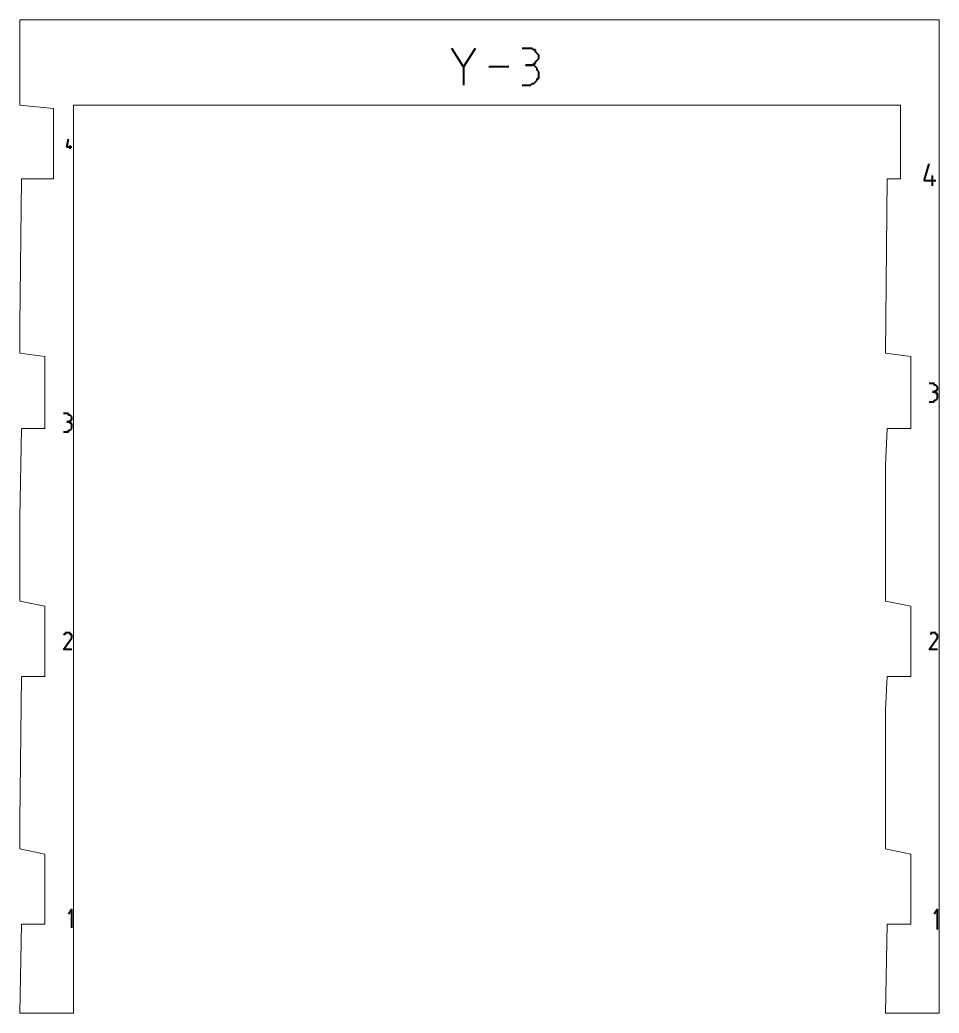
# Model space of a CAD drawing. Header units: centimetres. Extents: x -9.7 to 9.7, y -12.3 to 12.3.
# Drawn here: x 2.41 to 7.9, y -6.09 to -0.16 of the extents above; entities that cross this region are included whole.
import ezdxf

# ---------------------------------------------------------------- set-up
doc = ezdxf.new("R2010")
doc.units = ezdxf.units.CM
doc.header["$MEASUREMENT"] = 0
doc.layers.add('layer 1', color=7, linetype='Continuous')

msp = doc.modelspace()

# ---------------------------------------------------------------- linework, layer by layer
at = {"layer": 'layer 1', "color": 5, "lineweight": 13}
for points in [[(4.49527, -0.15505), (4.49527, -0.15505), (2.40506, -0.15505), (2.40506, -0.15505)], [(2.40506, -0.15505), (2.40506, -0.15505), (2.40506, -0.66515), (2.40506, -0.66515)], [(7.89543, -0.15505), (7.89543, -0.15505), (4.49527, -0.15505), (4.49527, -0.15505)], [(7.89543, -1.30519), (7.89543, -1.30519), (7.89543, -0.15505), (7.89543, -0.15505)], [(2.40506, -0.66515), (2.40506, -0.66515), (2.60509, -0.68501), (2.60509, -0.68501)], [(2.60509, -0.68501), (2.60509, -0.68501), (2.60509, -1.10517), (2.60509, -1.10517)], [(2.72521, -0.83502), (2.72521, -0.83502), (2.72521, -0.66515), (2.72521, -0.66515)], [(2.72521, -0.66515), (2.72521, -0.66515), (7.66551, -0.66515), (7.66551, -0.66515)], [(7.66551, -0.66515), (7.66551, -0.66515), (7.66551, -1.10517), (7.66551, -1.10517)], [(2.72521, -2.46512), (2.72521, -2.46512), (2.72521, -0.83502), (2.72521, -0.83502)], [(2.41512, -1.10517), (2.41512, -1.10517), (2.40506, -1.97511), (2.40506, -1.97511)], [(2.60509, -1.10517), (2.60509, -1.10517), (2.41512, -1.10517), (2.41512, -1.10517)], [(7.5856, -1.10517), (7.5856, -1.10517), (7.57555, -2.14524), (7.57555, -2.14524)], [(7.66551, -1.10517), (7.66551, -1.10517), (7.5856, -1.10517), (7.5856, -1.10517)], [(7.89543, -3.12526), (7.89543, -3.12526), (7.89543, -1.30519), (7.89543, -1.30519)], [(2.40506, -1.97511), (2.40506, -1.97511), (2.40506, -2.14524), (2.40506, -2.14524)], [(2.40506, -2.14524), (2.40506, -2.14524), (2.55508, -2.16509), (2.55508, -2.16509)], [(2.55508, -2.16509), (2.55508, -2.16509), (2.55508, -2.59502), (2.55508, -2.59502)], [(7.57555, -2.14524), (7.57555, -2.14524), (7.72557, -2.16509), (7.72557, -2.16509)], [(7.72557, -2.16509), (7.72557, -2.16509), (7.72557, -2.59502), (7.72557, -2.59502)], [(2.72521, -3.26522), (2.72521, -3.26522), (2.72521, -2.46512), (2.72521, -2.46512)], [(2.41512, -2.59502), (2.41512, -2.59502), (2.40506, -3.12526), (2.40506, -3.12526)], [(2.55508, -2.59502), (2.55508, -2.59502), (2.41512, -2.59502), (2.41512, -2.59502)], [(7.5856, -2.59502), (7.5856, -2.59502), (7.57555, -2.81517), (7.57555, -2.81517)], [(7.72557, -2.59502), (7.72557, -2.59502), (7.5856, -2.59502), (7.5856, -2.59502)], [(7.57555, -2.81517), (7.57555, -2.81517), (7.57555, -3.26522), (7.57555, -3.26522)], [(2.40506, -3.12526), (2.40506, -3.12526), (2.40506, -3.62532), (2.40506, -3.62532)], [(7.89543, -4.26535), (7.89543, -4.26535), (7.89543, -3.12526), (7.89543, -3.12526)], [(2.72521, -5.08529), (2.72521, -5.08529), (2.72521, -3.26522), (2.72521, -3.26522)], [(7.57555, -3.26522), (7.57555, -3.26522), (7.57555, -3.62532), (7.57555, -3.62532)], [(2.40506, -3.62532), (2.40506, -3.62532), (2.55508, -3.65522), (2.55508, -3.65522)], [(2.55508, -3.65522), (2.55508, -3.65522), (2.55508, -4.07511), (2.55508, -4.07511)], [(7.57555, -3.62532), (7.57555, -3.62532), (7.72557, -3.65522), (7.72557, -3.65522)], [(7.72557, -3.65522), (7.72557, -3.65522), (7.72557, -4.07511), (7.72557, -4.07511)], [(2.41512, -4.07511), (2.41512, -4.07511), (2.40506, -4.93527), (2.40506, -4.93527)], [(2.55508, -4.07511), (2.55508, -4.07511), (2.41512, -4.07511), (2.41512, -4.07511)], [(7.5856, -4.07511), (7.5856, -4.07511), (7.57555, -4.27514), (7.57555, -4.27514)], [(7.72557, -4.07511), (7.72557, -4.07511), (7.5856, -4.07511), (7.5856, -4.07511)], [(7.89543, -6.08542), (7.89543, -6.08542), (7.89543, -4.26535), (7.89543, -4.26535)], [(7.57555, -4.27514), (7.57555, -4.27514), (7.57555, -5.10514), (7.57555, -5.10514)], [(2.40506, -4.93527), (2.40506, -4.93527), (2.40506, -5.10514), (2.40506, -5.10514)], [(2.72521, -6.08542), (2.72521, -6.08542), (2.72521, -5.08529), (2.72521, -5.08529)], [(2.40506, -5.10514), (2.40506, -5.10514), (2.55508, -5.1353), (2.55508, -5.1353)], [(2.55508, -5.1353), (2.55508, -5.1353), (2.55508, -5.55519), (2.55508, -5.55519)], [(7.57555, -5.10514), (7.57555, -5.10514), (7.72557, -5.1353), (7.72557, -5.1353)], [(7.72557, -5.1353), (7.72557, -5.1353), (7.72557, -5.55519), (7.72557, -5.55519)], [(2.41512, -5.55519), (2.41512, -5.55519), (2.40506, -6.08542), (2.40506, -6.08542)], [(2.55508, -5.55519), (2.55508, -5.55519), (2.41512, -5.55519), (2.41512, -5.55519)], [(7.5856, -5.55519), (7.5856, -5.55519), (7.57555, -6.08542), (7.57555, -6.08542)], [(7.72557, -5.55519), (7.72557, -5.55519), (7.5856, -5.55519), (7.5856, -5.55519)], [(2.40506, -6.08542), (2.40506, -6.08542), (2.65509, -6.08542), (2.65509, -6.08542)], [(2.65509, -6.08542), (2.65509, -6.08542), (2.72521, -6.08542), (2.72521, -6.08542)], [(7.57555, -6.08542), (7.57555, -6.08542), (7.74541, -6.08542), (7.74541, -6.08542)], [(7.74541, -6.08542), (7.74541, -6.08542), (7.89543, -6.08542), (7.89543, -6.08542)]]:
    msp.add_open_spline(points, degree=3, dxfattribs=at)
at = {"layer": 'layer 1', "color": 1, "lineweight": 40}
for points in [[(5.05539, -0.43498), (5.05539, -0.43498), (4.98528, -0.32517), (4.98528, -0.32517)], [(5.12524, -0.32517), (5.12524, -0.32517), (5.05539, -0.43498), (5.05539, -0.43498)], [(5.45544, -0.32517), (5.45544, -0.32517), (5.40544, -0.32517), (5.40544, -0.32517)], [(5.46523, -0.32517), (5.46523, -0.32517), (5.45544, -0.32517), (5.45544, -0.32517)], [(5.47529, -0.33496), (5.47529, -0.33496), (5.46523, -0.32517), (5.46523, -0.32517)], [(5.48534, -0.33496), (5.48534, -0.33496), (5.47529, -0.33496), (5.47529, -0.33496)], [(5.47529, -0.33496), (5.47529, -0.33496), (5.47529, -0.33496), (5.47529, -0.33496)], [(5.48534, -0.34502), (5.48534, -0.34502), (5.48534, -0.33496), (5.48534, -0.33496)], [(5.4954, -0.35507), (5.4954, -0.35507), (5.48534, -0.34502), (5.48534, -0.34502)], [(5.50545, -0.36512), (5.50545, -0.36512), (5.4954, -0.35507), (5.4954, -0.35507)], [(5.4954, -0.35507), (5.4954, -0.35507), (5.4954, -0.35507), (5.4954, -0.35507)], [(5.48534, -0.40508), (5.48534, -0.40508), (5.4954, -0.39502), (5.4954, -0.39502)], [(5.48534, -0.41513), (5.48534, -0.41513), (5.48534, -0.40508), (5.48534, -0.40508)], [(5.4954, -0.39502), (5.4954, -0.39502), (5.50545, -0.38497), (5.50545, -0.38497)], [(5.4954, -0.39502), (5.4954, -0.39502), (5.4954, -0.39502), (5.4954, -0.39502)], [(5.50545, -0.37518), (5.50545, -0.37518), (5.50545, -0.36512), (5.50545, -0.36512)], [(5.50545, -0.38497), (5.50545, -0.38497), (5.50545, -0.37518), (5.50545, -0.37518)], [(5.50545, -0.37518), (5.50545, -0.37518), (5.50545, -0.37518), (5.50545, -0.37518)], [(5.05539, -0.42518), (5.05539, -0.42518), (5.05539, -0.54503), (5.05539, -0.54503)], [(5.32527, -0.43498), (5.32527, -0.43498), (5.20541, -0.43498), (5.20541, -0.43498)], [(5.45544, -0.42518), (5.45544, -0.42518), (5.42528, -0.42518), (5.42528, -0.42518)], [(5.42528, -0.42518), (5.42528, -0.42518), (5.45544, -0.42518), (5.45544, -0.42518)], [(5.46523, -0.42518), (5.46523, -0.42518), (5.45544, -0.42518), (5.45544, -0.42518)], [(5.45544, -0.42518), (5.45544, -0.42518), (5.45544, -0.42518), (5.45544, -0.42518)], [(5.45544, -0.42518), (5.45544, -0.42518), (5.46523, -0.42518), (5.46523, -0.42518)], [(5.46523, -0.42518), (5.46523, -0.42518), (5.47529, -0.41513), (5.47529, -0.41513)], [(5.47529, -0.42518), (5.47529, -0.42518), (5.46523, -0.42518), (5.46523, -0.42518)], [(5.47529, -0.41513), (5.47529, -0.41513), (5.47529, -0.41513), (5.47529, -0.41513)], [(5.47529, -0.41513), (5.47529, -0.41513), (5.48534, -0.41513), (5.48534, -0.41513)], [(5.48534, -0.43498), (5.48534, -0.43498), (5.47529, -0.42518), (5.47529, -0.42518)], [(5.47529, -0.42518), (5.47529, -0.42518), (5.47529, -0.42518), (5.47529, -0.42518)], [(5.4954, -0.44503), (5.4954, -0.44503), (5.48534, -0.43498), (5.48534, -0.43498)], [(5.48534, -0.43498), (5.48534, -0.43498), (5.48534, -0.43498), (5.48534, -0.43498)], [(5.4954, -0.45508), (5.4954, -0.45508), (5.4954, -0.44503), (5.4954, -0.44503)], [(5.50545, -0.46514), (5.50545, -0.46514), (5.4954, -0.45508), (5.4954, -0.45508)], [(5.50545, -0.49503), (5.50545, -0.49503), (5.50545, -0.46514), (5.50545, -0.46514)], [(5.50545, -0.46514), (5.50545, -0.46514), (5.50545, -0.46514), (5.50545, -0.46514)], [(5.50545, -0.46514), (5.50545, -0.46514), (5.50545, -0.46514), (5.50545, -0.46514)], [(5.47529, -0.53499), (5.47529, -0.53499), (5.48534, -0.5252), (5.48534, -0.5252)], [(5.48534, -0.5252), (5.48534, -0.5252), (5.4954, -0.51514), (5.4954, -0.51514)], [(5.48534, -0.5252), (5.48534, -0.5252), (5.48534, -0.5252), (5.48534, -0.5252)], [(5.4954, -0.51514), (5.4954, -0.51514), (5.4954, -0.50509), (5.4954, -0.50509)], [(5.4954, -0.50509), (5.4954, -0.50509), (5.50545, -0.50509), (5.50545, -0.50509)], [(5.50545, -0.50509), (5.50545, -0.50509), (5.50545, -0.49503), (5.50545, -0.49503)], [(5.40544, -0.54503), (5.40544, -0.54503), (5.45544, -0.54503), (5.45544, -0.54503)], [(5.45544, -0.54503), (5.45544, -0.54503), (5.46523, -0.53499), (5.46523, -0.53499)], [(5.45544, -0.54503), (5.45544, -0.54503), (5.45544, -0.54503), (5.45544, -0.54503)], [(5.46523, -0.53499), (5.46523, -0.53499), (5.47529, -0.53499), (5.47529, -0.53499)], [(5.47529, -0.53499), (5.47529, -0.53499), (5.47529, -0.53499), (5.47529, -0.53499)], [(2.68526, -0.91519), (2.68526, -0.91519), (2.69505, -0.86519), (2.69505, -0.86519)], [(2.71515, -0.91519), (2.71515, -0.91519), (2.68526, -0.91519), (2.68526, -0.91519)], [(2.7051, -0.92498), (2.7051, -0.92498), (2.7051, -0.90514), (2.7051, -0.90514)], [(7.80547, -1.11522), (7.80547, -1.11522), (7.83563, -1.01521), (7.83563, -1.01521)], [(7.87559, -1.11522), (7.87559, -1.11522), (7.80547, -1.11522), (7.80547, -1.11522)], [(7.85548, -1.14512), (7.85548, -1.14512), (7.85548, -1.08506), (7.85548, -1.08506)], [(7.86553, -2.32516), (7.86553, -2.32516), (7.83563, -2.32516), (7.83563, -2.32516)], [(7.86553, -2.33521), (7.86553, -2.33521), (7.86553, -2.32516), (7.86553, -2.32516)], [(7.87559, -2.33521), (7.87559, -2.33521), (7.86553, -2.33521), (7.86553, -2.33521)], [(7.88564, -2.34527), (7.88564, -2.34527), (7.87559, -2.33521), (7.87559, -2.33521)], [(7.87559, -2.33521), (7.87559, -2.33521), (7.87559, -2.33521), (7.87559, -2.33521)], [(7.87559, -2.33521), (7.87559, -2.33521), (7.87559, -2.33521), (7.87559, -2.33521)], [(7.87559, -2.33521), (7.87559, -2.33521), (7.87559, -2.33521), (7.87559, -2.33521)], [(7.87559, -2.37517), (7.87559, -2.37517), (7.87559, -2.3651), (7.87559, -2.3651)], [(7.87559, -2.3651), (7.87559, -2.3651), (7.87559, -2.3651), (7.87559, -2.3651)], [(7.87559, -2.3651), (7.87559, -2.3651), (7.88564, -2.3651), (7.88564, -2.3651)], [(7.88564, -2.35506), (7.88564, -2.35506), (7.88564, -2.34527), (7.88564, -2.34527)], [(7.88564, -2.34527), (7.88564, -2.34527), (7.88564, -2.34527), (7.88564, -2.34527)], [(7.88564, -2.34527), (7.88564, -2.34527), (7.88564, -2.34527), (7.88564, -2.34527)], [(7.88564, -2.3651), (7.88564, -2.3651), (7.88564, -2.35506), (7.88564, -2.35506)], [(7.88564, -2.35506), (7.88564, -2.35506), (7.88564, -2.35506), (7.88564, -2.35506)], [(7.88564, -2.35506), (7.88564, -2.35506), (7.88564, -2.35506), (7.88564, -2.35506)], [(7.88564, -2.35506), (7.88564, -2.35506), (7.88564, -2.35506), (7.88564, -2.35506)], [(7.86553, -2.37517), (7.86553, -2.37517), (7.85548, -2.37517), (7.85548, -2.37517)], [(7.85548, -2.37517), (7.85548, -2.37517), (7.86553, -2.37517), (7.86553, -2.37517)], [(7.87559, -2.37517), (7.87559, -2.37517), (7.86553, -2.37517), (7.86553, -2.37517)], [(7.86553, -2.37517), (7.86553, -2.37517), (7.86553, -2.37517), (7.86553, -2.37517)], [(7.86553, -2.37517), (7.86553, -2.37517), (7.86553, -2.37517), (7.86553, -2.37517)], [(7.86553, -2.37517), (7.86553, -2.37517), (7.86553, -2.37517), (7.86553, -2.37517)], [(7.86553, -2.37517), (7.86553, -2.37517), (7.87559, -2.37517), (7.87559, -2.37517)], [(7.86553, -2.43522), (7.86553, -2.43522), (7.86553, -2.42516), (7.86553, -2.42516)], [(7.86553, -2.42516), (7.86553, -2.42516), (7.87559, -2.42516), (7.87559, -2.42516)], [(7.87559, -2.38522), (7.87559, -2.38522), (7.87559, -2.37517), (7.87559, -2.37517)], [(7.87559, -2.37517), (7.87559, -2.37517), (7.87559, -2.37517), (7.87559, -2.37517)], [(7.87559, -2.37517), (7.87559, -2.37517), (7.87559, -2.37517), (7.87559, -2.37517)], [(7.87559, -2.37517), (7.87559, -2.37517), (7.87559, -2.37517), (7.87559, -2.37517)], [(7.88564, -2.38522), (7.88564, -2.38522), (7.87559, -2.38522), (7.87559, -2.38522)], [(7.87559, -2.42516), (7.87559, -2.42516), (7.88564, -2.41512), (7.88564, -2.41512)], [(7.87559, -2.42516), (7.87559, -2.42516), (7.87559, -2.42516), (7.87559, -2.42516)], [(7.87559, -2.42516), (7.87559, -2.42516), (7.87559, -2.42516), (7.87559, -2.42516)], [(7.87559, -2.42516), (7.87559, -2.42516), (7.87559, -2.42516), (7.87559, -2.42516)], [(7.88564, -2.39527), (7.88564, -2.39527), (7.88564, -2.38522), (7.88564, -2.38522)], [(7.88564, -2.38522), (7.88564, -2.38522), (7.88564, -2.38522), (7.88564, -2.38522)], [(7.88564, -2.40506), (7.88564, -2.40506), (7.88564, -2.39527), (7.88564, -2.39527)], [(7.88564, -2.39527), (7.88564, -2.39527), (7.88564, -2.39527), (7.88564, -2.39527)], [(7.88564, -2.39527), (7.88564, -2.39527), (7.88564, -2.39527), (7.88564, -2.39527)], [(7.88564, -2.41512), (7.88564, -2.41512), (7.88564, -2.40506), (7.88564, -2.40506)], [(7.88564, -2.41512), (7.88564, -2.41512), (7.88564, -2.41512), (7.88564, -2.41512)], [(7.88564, -2.41512), (7.88564, -2.41512), (7.88564, -2.41512), (7.88564, -2.41512)], [(7.83563, -2.43522), (7.83563, -2.43522), (7.86553, -2.43522), (7.86553, -2.43522)], [(7.86553, -2.43522), (7.86553, -2.43522), (7.86553, -2.43522), (7.86553, -2.43522)], [(2.69505, -2.50507), (2.69505, -2.50507), (2.66515, -2.50507), (2.66515, -2.50507)], [(2.69505, -2.51513), (2.69505, -2.51513), (2.69505, -2.50507), (2.69505, -2.50507)], [(2.7051, -2.51513), (2.7051, -2.51513), (2.69505, -2.51513), (2.69505, -2.51513)], [(2.69505, -2.51513), (2.69505, -2.51513), (2.69505, -2.51513), (2.69505, -2.51513)], [(2.71515, -2.52518), (2.71515, -2.52518), (2.7051, -2.51513), (2.7051, -2.51513)], [(2.7051, -2.51513), (2.7051, -2.51513), (2.7051, -2.51513), (2.7051, -2.51513)], [(2.7051, -2.51513), (2.7051, -2.51513), (2.7051, -2.51513), (2.7051, -2.51513)], [(2.7051, -2.55508), (2.7051, -2.55508), (2.7051, -2.54528), (2.7051, -2.54528)], [(2.7051, -2.54528), (2.7051, -2.54528), (2.7051, -2.54528), (2.7051, -2.54528)], [(2.7051, -2.54528), (2.7051, -2.54528), (2.71515, -2.54528), (2.71515, -2.54528)], [(2.71515, -2.53524), (2.71515, -2.53524), (2.71515, -2.52518), (2.71515, -2.52518)], [(2.71515, -2.52518), (2.71515, -2.52518), (2.71515, -2.52518), (2.71515, -2.52518)], [(2.71515, -2.52518), (2.71515, -2.52518), (2.71515, -2.52518), (2.71515, -2.52518)], [(2.71515, -2.54528), (2.71515, -2.54528), (2.71515, -2.53524), (2.71515, -2.53524)], [(2.71515, -2.53524), (2.71515, -2.53524), (2.71515, -2.53524), (2.71515, -2.53524)], [(2.71515, -2.53524), (2.71515, -2.53524), (2.71515, -2.53524), (2.71515, -2.53524)], [(2.71515, -2.53524), (2.71515, -2.53524), (2.71515, -2.53524), (2.71515, -2.53524)], [(2.69505, -2.55508), (2.69505, -2.55508), (2.68526, -2.55508), (2.68526, -2.55508)], [(2.68526, -2.55508), (2.68526, -2.55508), (2.69505, -2.55508), (2.69505, -2.55508)], [(2.7051, -2.55508), (2.7051, -2.55508), (2.69505, -2.55508), (2.69505, -2.55508)], [(2.69505, -2.55508), (2.69505, -2.55508), (2.69505, -2.55508), (2.69505, -2.55508)], [(2.69505, -2.55508), (2.69505, -2.55508), (2.69505, -2.55508), (2.69505, -2.55508)], [(2.69505, -2.55508), (2.69505, -2.55508), (2.69505, -2.55508), (2.69505, -2.55508)], [(2.69505, -2.55508), (2.69505, -2.55508), (2.69505, -2.55508), (2.69505, -2.55508)], [(2.69505, -2.55508), (2.69505, -2.55508), (2.69505, -2.55508), (2.69505, -2.55508)], [(2.69505, -2.55508), (2.69505, -2.55508), (2.7051, -2.55508), (2.7051, -2.55508)], [(2.69505, -2.61514), (2.69505, -2.61514), (2.69505, -2.60509), (2.69505, -2.60509)], [(2.69505, -2.60509), (2.69505, -2.60509), (2.69505, -2.60509), (2.69505, -2.60509)], [(2.69505, -2.60509), (2.69505, -2.60509), (2.7051, -2.60509), (2.7051, -2.60509)], [(2.7051, -2.56513), (2.7051, -2.56513), (2.7051, -2.55508), (2.7051, -2.55508)], [(2.7051, -2.55508), (2.7051, -2.55508), (2.7051, -2.55508), (2.7051, -2.55508)], [(2.71515, -2.56513), (2.71515, -2.56513), (2.7051, -2.56513), (2.7051, -2.56513)], [(2.7051, -2.60509), (2.7051, -2.60509), (2.71515, -2.59502), (2.71515, -2.59502)], [(2.7051, -2.60509), (2.7051, -2.60509), (2.7051, -2.60509), (2.7051, -2.60509)], [(2.7051, -2.60509), (2.7051, -2.60509), (2.7051, -2.60509), (2.7051, -2.60509)], [(2.71515, -2.57519), (2.71515, -2.57519), (2.71515, -2.56513), (2.71515, -2.56513)], [(2.71515, -2.56513), (2.71515, -2.56513), (2.71515, -2.56513), (2.71515, -2.56513)], [(2.71515, -2.58524), (2.71515, -2.58524), (2.71515, -2.57519), (2.71515, -2.57519)], [(2.71515, -2.57519), (2.71515, -2.57519), (2.71515, -2.57519), (2.71515, -2.57519)], [(2.71515, -2.57519), (2.71515, -2.57519), (2.71515, -2.57519), (2.71515, -2.57519)], [(2.71515, -2.59502), (2.71515, -2.59502), (2.71515, -2.58524), (2.71515, -2.58524)], [(2.71515, -2.59502), (2.71515, -2.59502), (2.71515, -2.59502), (2.71515, -2.59502)], [(2.71515, -2.59502), (2.71515, -2.59502), (2.71515, -2.59502), (2.71515, -2.59502)], [(2.66515, -2.61514), (2.66515, -2.61514), (2.69505, -2.61514), (2.69505, -2.61514)], [(2.69505, -2.61514), (2.69505, -2.61514), (2.69505, -2.61514), (2.69505, -2.61514)], [(2.6752, -3.82508), (2.6752, -3.82508), (2.66515, -3.82508), (2.66515, -3.82508)], [(2.66515, -3.9153), (2.66515, -3.9153), (2.71515, -3.84519), (2.71515, -3.84519)], [(2.68526, -3.81529), (2.68526, -3.81529), (2.6752, -3.81529), (2.6752, -3.81529)], [(2.6752, -3.81529), (2.6752, -3.81529), (2.6752, -3.82508), (2.6752, -3.82508)], [(2.6752, -3.82508), (2.6752, -3.82508), (2.6752, -3.82508), (2.6752, -3.82508)], [(2.69505, -3.81529), (2.69505, -3.81529), (2.68526, -3.81529), (2.68526, -3.81529)], [(2.68526, -3.81529), (2.68526, -3.81529), (2.68526, -3.81529), (2.68526, -3.81529)], [(2.68526, -3.81529), (2.68526, -3.81529), (2.68526, -3.81529), (2.68526, -3.81529)], [(2.7051, -3.81529), (2.7051, -3.81529), (2.69505, -3.81529), (2.69505, -3.81529)], [(2.69505, -3.81529), (2.69505, -3.81529), (2.69505, -3.81529), (2.69505, -3.81529)], [(2.69505, -3.81529), (2.69505, -3.81529), (2.69505, -3.81529), (2.69505, -3.81529)], [(2.7051, -3.82508), (2.7051, -3.82508), (2.7051, -3.81529), (2.7051, -3.81529)], [(2.7051, -3.81529), (2.7051, -3.81529), (2.7051, -3.81529), (2.7051, -3.81529)], [(2.7051, -3.81529), (2.7051, -3.81529), (2.7051, -3.81529), (2.7051, -3.81529)], [(2.71515, -3.82508), (2.71515, -3.82508), (2.7051, -3.82508), (2.7051, -3.82508)], [(2.71515, -3.83514), (2.71515, -3.83514), (2.71515, -3.82508), (2.71515, -3.82508)], [(2.71515, -3.82508), (2.71515, -3.82508), (2.71515, -3.82508), (2.71515, -3.82508)], [(2.71515, -3.84519), (2.71515, -3.84519), (2.71515, -3.83514), (2.71515, -3.83514)], [(2.71515, -3.83514), (2.71515, -3.83514), (2.71515, -3.83514), (2.71515, -3.83514)], [(2.71515, -3.83514), (2.71515, -3.83514), (2.71515, -3.83514), (2.71515, -3.83514)], [(2.71515, -3.84519), (2.71515, -3.84519), (2.71515, -3.84519), (2.71515, -3.84519)], [(2.71515, -3.84519), (2.71515, -3.84519), (2.71515, -3.84519), (2.71515, -3.84519)], [(2.71515, -3.84519), (2.71515, -3.84519), (2.71515, -3.84519), (2.71515, -3.84519)], [(2.71515, -3.84519), (2.71515, -3.84519), (2.71515, -3.84519), (2.71515, -3.84519)], [(2.71515, -3.84519), (2.71515, -3.84519), (2.71515, -3.84519), (2.71515, -3.84519)], [(2.71515, -3.84519), (2.71515, -3.84519), (2.71515, -3.84519), (2.71515, -3.84519)], [(2.71515, -3.84519), (2.71515, -3.84519), (2.71515, -3.84519), (2.71515, -3.84519)], [(2.71515, -3.84519), (2.71515, -3.84519), (2.71515, -3.84519), (2.71515, -3.84519)], [(2.71515, -3.84519), (2.71515, -3.84519), (2.71515, -3.84519), (2.71515, -3.84519)], [(2.71515, -3.84519), (2.71515, -3.84519), (2.71515, -3.84519), (2.71515, -3.84519)], [(2.71515, -3.84519), (2.71515, -3.84519), (2.71515, -3.84519), (2.71515, -3.84519)], [(2.71515, -3.84519), (2.71515, -3.84519), (2.71515, -3.84519), (2.71515, -3.84519)], [(7.83563, -3.9153), (7.83563, -3.9153), (7.88564, -3.84519), (7.88564, -3.84519)], [(7.85548, -3.81529), (7.85548, -3.81529), (7.84542, -3.81529), (7.84542, -3.81529)], [(7.84542, -3.81529), (7.84542, -3.81529), (7.84542, -3.82508), (7.84542, -3.82508)], [(7.84542, -3.82508), (7.84542, -3.82508), (7.84542, -3.82508), (7.84542, -3.82508)], [(7.84542, -3.82508), (7.84542, -3.82508), (7.84542, -3.82508), (7.84542, -3.82508)], [(7.86553, -3.81529), (7.86553, -3.81529), (7.85548, -3.81529), (7.85548, -3.81529)], [(7.85548, -3.81529), (7.85548, -3.81529), (7.85548, -3.81529), (7.85548, -3.81529)], [(7.85548, -3.81529), (7.85548, -3.81529), (7.85548, -3.81529), (7.85548, -3.81529)], [(7.87559, -3.81529), (7.87559, -3.81529), (7.86553, -3.81529), (7.86553, -3.81529)], [(7.86553, -3.81529), (7.86553, -3.81529), (7.86553, -3.81529), (7.86553, -3.81529)], [(7.86553, -3.81529), (7.86553, -3.81529), (7.86553, -3.81529), (7.86553, -3.81529)], [(7.87559, -3.82508), (7.87559, -3.82508), (7.87559, -3.81529), (7.87559, -3.81529)], [(7.87559, -3.81529), (7.87559, -3.81529), (7.87559, -3.81529), (7.87559, -3.81529)], [(7.87559, -3.81529), (7.87559, -3.81529), (7.87559, -3.81529), (7.87559, -3.81529)], [(7.88564, -3.82508), (7.88564, -3.82508), (7.87559, -3.82508), (7.87559, -3.82508)], [(7.88564, -3.83514), (7.88564, -3.83514), (7.88564, -3.82508), (7.88564, -3.82508)], [(7.88564, -3.82508), (7.88564, -3.82508), (7.88564, -3.82508), (7.88564, -3.82508)], [(7.88564, -3.84519), (7.88564, -3.84519), (7.88564, -3.83514), (7.88564, -3.83514)], [(7.88564, -3.83514), (7.88564, -3.83514), (7.88564, -3.83514), (7.88564, -3.83514)], [(7.88564, -3.83514), (7.88564, -3.83514), (7.88564, -3.83514), (7.88564, -3.83514)], [(7.88564, -3.84519), (7.88564, -3.84519), (7.88564, -3.84519), (7.88564, -3.84519)], [(7.88564, -3.84519), (7.88564, -3.84519), (7.88564, -3.84519), (7.88564, -3.84519)], [(7.88564, -3.84519), (7.88564, -3.84519), (7.88564, -3.84519), (7.88564, -3.84519)], [(7.88564, -3.84519), (7.88564, -3.84519), (7.88564, -3.84519), (7.88564, -3.84519)], [(7.88564, -3.84519), (7.88564, -3.84519), (7.88564, -3.84519), (7.88564, -3.84519)], [(7.88564, -3.84519), (7.88564, -3.84519), (7.88564, -3.84519), (7.88564, -3.84519)], [(7.88564, -3.84519), (7.88564, -3.84519), (7.88564, -3.84519), (7.88564, -3.84519)], [(7.88564, -3.84519), (7.88564, -3.84519), (7.88564, -3.84519), (7.88564, -3.84519)], [(7.88564, -3.84519), (7.88564, -3.84519), (7.88564, -3.84519), (7.88564, -3.84519)], [(7.88564, -3.84519), (7.88564, -3.84519), (7.88564, -3.84519), (7.88564, -3.84519)], [(7.88564, -3.84519), (7.88564, -3.84519), (7.88564, -3.84519), (7.88564, -3.84519)], [(7.88564, -3.84519), (7.88564, -3.84519), (7.88564, -3.84519), (7.88564, -3.84519)], [(2.71515, -3.9153), (2.71515, -3.9153), (2.66515, -3.9153), (2.66515, -3.9153)], [(7.88564, -3.9153), (7.88564, -3.9153), (7.83563, -3.9153), (7.83563, -3.9153)], [(2.71515, -5.46523), (2.71515, -5.46523), (2.69505, -5.4954), (2.69505, -5.4954)], [(2.71515, -5.5753), (2.71515, -5.5753), (2.71515, -5.46523), (2.71515, -5.46523)], [(7.88564, -5.46523), (7.88564, -5.46523), (7.86553, -5.4954), (7.86553, -5.4954)], [(7.88564, -5.58535), (7.88564, -5.58535), (7.88564, -5.46523), (7.88564, -5.46523)]]:
    msp.add_open_spline(points, degree=3, dxfattribs=at)

doc.saveas('drawing.dxf')
